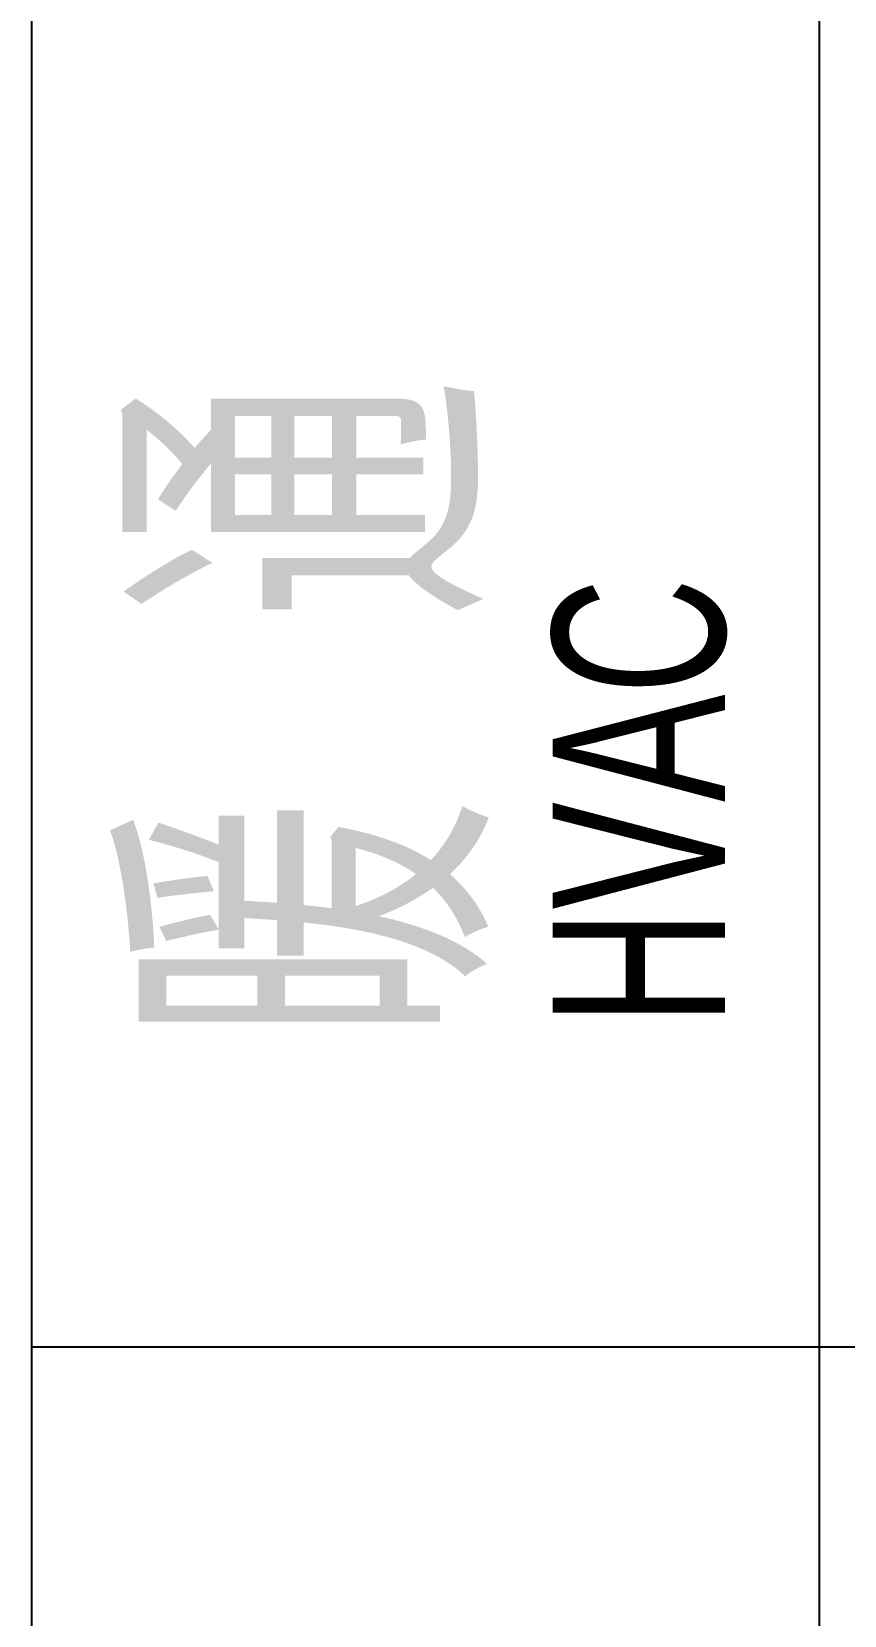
# Model space of a CAD drawing. Extents: x 36524853 to 36525459, y 2743936 to 2747542.
# Drawn here: x 36524897.7 to 36524901.83, y 2744878.71 to 2744886.75 of the extents above; entities that cross this region are included whole.
import ezdxf

# ---------------------------------------------------------------- set-up
doc = ezdxf.new("R2010")
doc.units = 0
doc.header["$LTSCALE"] = 1000
doc.header["$MEASUREMENT"] = 0
for name, color, linetype in [('A0-13 图框-细线', 7, 'Continuous'), ('A0-21 图框-不可改文字', 7, 'Continuous'), ('TK_图框', 7, 'Continuous')]:
    doc.layers.add(name, color=color, linetype=linetype)
doc.styles.add('SKED-宋体', font='XCSG', dxfattribs={"width": 0.7, "bigfont": 'HZTXT'})

# ---------------------------------------------------------------- blocks, each defined once
blk = doc.blocks.new('240722会签栏')
at = {"layer": 'A0-13 图框-细线'}
for p, q in [((215351.8, 285422.9), (215351.8, 302222.9)), ((216152, 286822.9), (216152, 302222.9)), ((215351.8, 296622.9), (216951.8, 296622.9))]:
    blk.add_line(p, q, dxfattribs=at)
at = {"layer": 'A0-21 图框-不可改文字', "style": 'SKED-宋体', "width": 0.7}
for s, height, p in [('暖  通', 350, (215814.8, 296934.9)), ('HVAC', 175, (216055.9, 296949.1))]:
    blk.add_text(s, height=height, rotation=90, dxfattribs=at).set_placement(p)
blk = doc.blocks.new('A$C6202001D')
at = {"layer": 'TK_图框'}
blk.add_blockref('240722会签栏', (-214451.8, -261222.9), dxfattribs=at)

msp = doc.modelspace()

# ---------------------------------------------------------------- block references
at = {"xscale": 0.005, "yscale": 0.005, "zscale": 0.005}
msp.add_blockref('A$C6202001D', (36524893.1983, 2744703.0694), dxfattribs=at)

doc.saveas('drawing.dxf')
